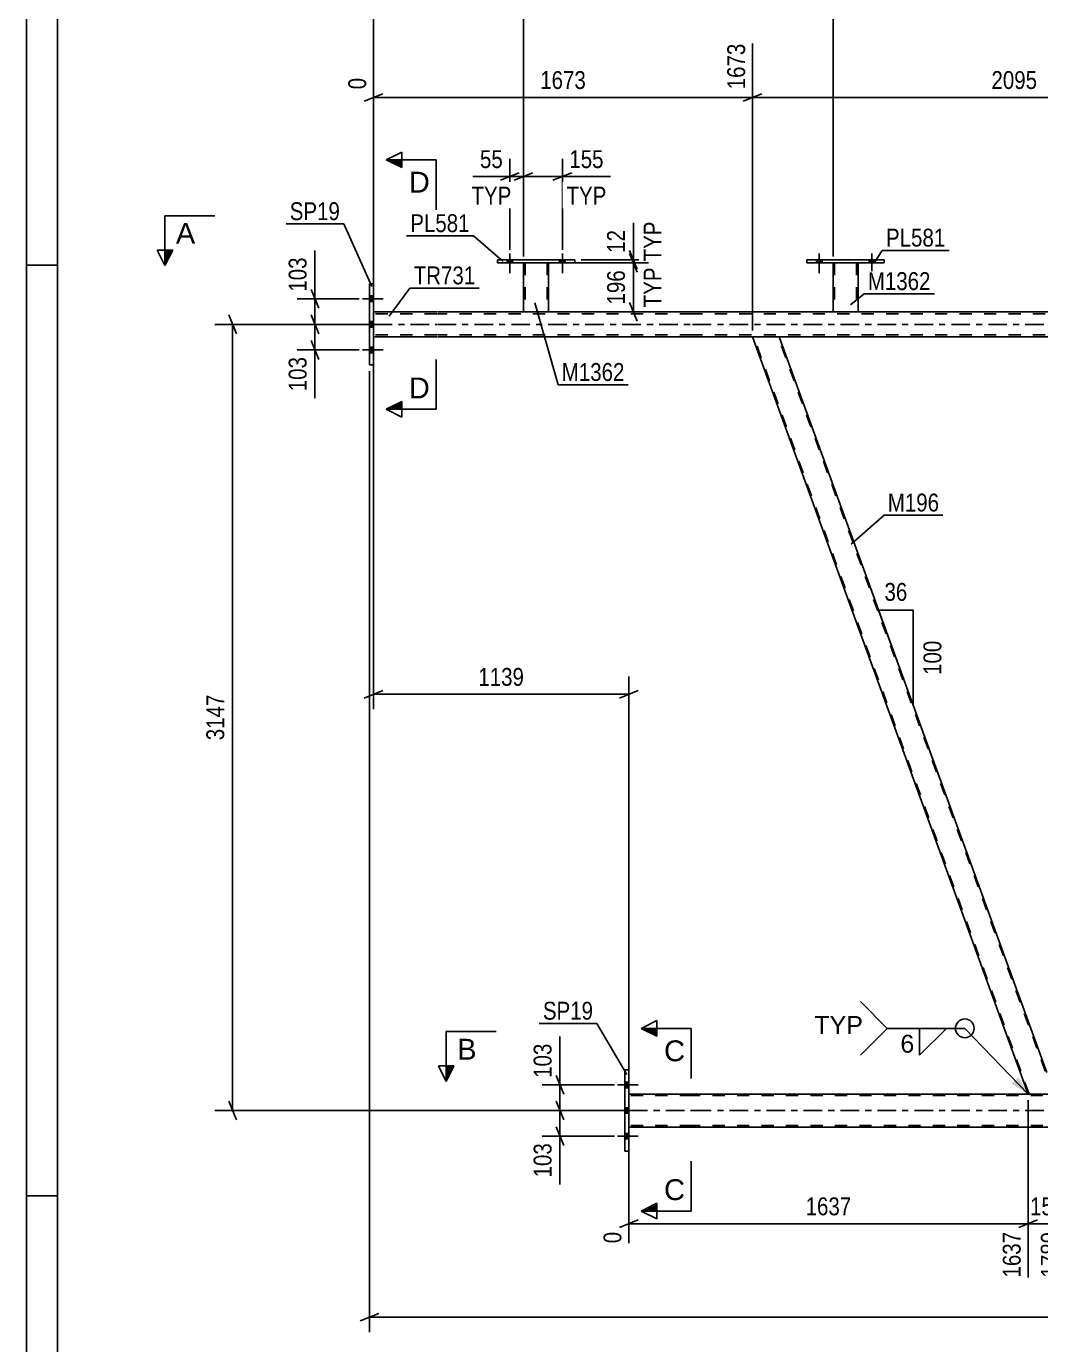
# Model space of a CAD drawing. Header units: millimetres. Extents: x 0 to 841, y 0 to 594.
# Drawn here: x 0 to 162.4, y 274.2 to 485.2 of the extents above; entities that cross this region are included whole.
import ezdxf

# ---------------------------------------------------------------- set-up
doc = ezdxf.new("R2010")
doc.units = ezdxf.units.MM
doc.linetypes.add('DXK_LINE_DOT2', pattern=[3.9198, 1.9599, -1.9599])
doc.linetypes.add('DXK_LINE_DOT3', pattern=[5.9187, 2.979, -0.9799, 0.9799, -0.9799])
doc.styles.add('Arial', font='ARIAL.TTF', dxfattribs={"height": 0.2})
doc.styles.add('Arial Narrow', font='ARIALN.TTF', dxfattribs={"height": 0.2})

# ---------------------------------------------------------------- blocks, each defined once
blk = doc.blocks.new('Unknown-318887466-1133')
at = {"color": 5, "linetype": 'Continuous'}
for p, q in [((0, 594), (0, 0)), ((5, 589), (5, 5)), ((5, 447), (0, 447)), ((5, 298), (0, 298))]:
    blk.add_line(p, q, dxfattribs=at)
blk = doc.blocks.new('Bolt-318887466-3647 - 3642')
at = {"linetype": 'Continuous'}
for points in [[(126.54, 447.37), (127.42, 447.37), (127.42, 447.85), (126.54, 447.85)], [(134.94, 447.37), (135.82, 447.37), (135.82, 447.85), (134.94, 447.85)]]:
    blk.add_hatch(color=1, dxfattribs=at).paths.add_polyline_path(points)
at = {"color": 1, "linetype": 'Continuous'}
for p, q in [((126.54, 447.85), (126.54, 447.37)), ((126.98, 448.85), (126.98, 445.73)), ((127.42, 447.85), (127.42, 447.37)), ((134.94, 447.85), (134.94, 447.37)), ((135.38, 448.85), (135.38, 445.73)), ((135.82, 447.85), (135.82, 447.37))]:
    blk.add_line(p, q, dxfattribs=at)
blk = doc.blocks.new('Part-318887466-4047 - 3642')
at = {"color": 2, "linetype": 'Continuous'}
for p, q in [((96.48, 318.17), (95.84, 318.17)), ((95.84, 305.17), (95.84, 318.17)), ((96.48, 305.17), (96.48, 318.17)), ((95.84, 305.17), (96.48, 305.17))]:
    blk.add_line(p, q, dxfattribs=at)
blk = doc.blocks.new('Bolt-318887466-3648 - 3642')
at = {"linetype": 'Continuous'}
for points in [[(126.54, 447.37), (127.42, 447.37), (127.42, 447.85), (126.54, 447.85)], [(134.94, 447.37), (135.82, 447.37), (135.82, 447.85), (134.94, 447.85)]]:
    blk.add_hatch(color=1, dxfattribs=at).paths.add_polyline_path(points)
at = {"color": 1, "linetype": 'Continuous'}
for p, q in [((126.54, 447.85), (126.54, 447.37)), ((126.98, 448.85), (126.98, 445.73)), ((127.42, 447.85), (127.42, 447.37)), ((134.94, 447.85), (134.94, 447.37)), ((135.38, 448.85), (135.38, 445.73)), ((135.82, 447.85), (135.82, 447.37))]:
    blk.add_line(p, q, dxfattribs=at)
blk = doc.blocks.new('Bolt-318887466-3649 - 3642')
at = {"linetype": 'Continuous'}
for points in [[(76.99, 447.37), (77.87, 447.37), (77.87, 447.85), (76.99, 447.85)], [(85.39, 447.37), (86.27, 447.37), (86.27, 447.85), (85.39, 447.85)]]:
    blk.add_hatch(color=1, dxfattribs=at).paths.add_polyline_path(points)
at = {"color": 1, "linetype": 'Continuous'}
for p, q in [((76.99, 447.85), (76.99, 447.37)), ((77.43, 448.85), (77.43, 445.73)), ((77.87, 447.85), (77.87, 447.37)), ((85.39, 447.85), (85.39, 447.37)), ((85.83, 448.85), (85.83, 445.73)), ((86.27, 447.85), (86.27, 447.37))]:
    blk.add_line(p, q, dxfattribs=at)
blk = doc.blocks.new('Bolt-318887466-3650 - 3642')
at = {"linetype": 'Continuous'}
for points in [[(76.99, 447.37), (77.87, 447.37), (77.87, 447.85), (76.99, 447.85)], [(85.39, 447.37), (86.27, 447.37), (86.27, 447.85), (85.39, 447.85)]]:
    blk.add_hatch(color=1, dxfattribs=at).paths.add_polyline_path(points)
at = {"color": 1, "linetype": 'Continuous'}
for p, q in [((76.99, 447.85), (76.99, 447.37)), ((77.43, 448.85), (77.43, 445.73)), ((77.87, 447.85), (77.87, 447.37)), ((85.39, 447.85), (85.39, 447.37)), ((85.83, 448.85), (85.83, 445.73)), ((86.27, 447.85), (86.27, 447.37))]:
    blk.add_line(p, q, dxfattribs=at)
blk = doc.blocks.new('Part-318887466-3665 - 3642')
at = {"color": 2, "linetype": 'Continuous'}
for p, q in [((124.98, 447.85), (124.98, 447.37)), ((137.38, 447.85), (124.98, 447.85)), ((137.38, 447.37), (137.38, 447.85)), ((124.98, 447.37), (137.38, 447.37))]:
    blk.add_line(p, q, dxfattribs=at)
blk = doc.blocks.new('Part-318887466-3680 - 3642')
at = {"color": 7, "linetype": 'DXK_LINE_DOT2'}
for p, q in [((79.63, 447.38), (83.63, 447.38)), ((79.63, 447.37), (79.63, 447.38)), ((79.63, 447.38), (79.63, 447.37)), ((79.87, 447.38), (79.87, 439.53)), ((83.39, 447.38), (83.39, 439.53)), ((83.63, 447.38), (83.63, 447.37)), ((83.63, 447.37), (83.63, 447.38)), ((83.33, 439.53), (83.37, 439.53)), ((83.33, 439.53), (83.37, 439.53)), ((83.37, 439.53), (83.39, 439.53)), ((83.37, 439.53), (83.39, 439.53))]:
    blk.add_line(p, q, dxfattribs=at)
at = {"color": 2, "linetype": 'Continuous'}
for p, q in [((79.63, 447.37), (79.63, 439.53)), ((83.63, 447.37), (83.63, 439.53)), ((79.63, 439.53), (83.63, 439.53))]:
    blk.add_line(p, q, dxfattribs=at)
blk = doc.blocks.new('Part-318887466-3685 - 3642')
at = {"color": 2, "linetype": 'Continuous'}
for p, q in [((75.43, 447.85), (75.43, 447.37)), ((87.83, 447.85), (75.43, 447.85)), ((87.83, 447.37), (87.83, 447.85)), ((75.43, 447.37), (87.83, 447.37))]:
    blk.add_line(p, q, dxfattribs=at)
blk = doc.blocks.new('Part-318887466-3846 - 3642')
at = {"color": 7, "linetype": 'DXK_LINE_DOT2'}
for p, q in [((129.18, 447.38), (133.18, 447.38)), ((129.18, 447.37), (129.18, 447.38)), ((129.18, 447.38), (129.18, 447.37)), ((129.42, 447.38), (129.42, 439.53)), ((132.94, 447.38), (132.94, 439.53)), ((133.18, 447.38), (133.18, 447.37)), ((133.18, 447.37), (133.18, 447.38)), ((132.88, 439.53), (132.92, 439.53)), ((132.88, 439.53), (132.92, 439.53)), ((132.92, 439.53), (132.94, 439.53)), ((132.92, 439.53), (132.94, 439.53))]:
    blk.add_line(p, q, dxfattribs=at)
at = {"color": 2, "linetype": 'Continuous'}
for p, q in [((129.18, 447.37), (129.18, 439.53)), ((133.18, 447.37), (133.18, 439.53)), ((129.18, 439.53), (133.18, 439.53))]:
    blk.add_line(p, q, dxfattribs=at)
blk = doc.blocks.new('Bolt-318887466-3907 - 3642')
at = {"linetype": 'Continuous'}
for points in [[(96.48, 315.33), (96.48, 316.21), (95.84, 316.21), (95.84, 315.33)], [(96.48, 315.33), (96.48, 316.21), (95.84, 316.21), (95.84, 315.33)], [(96.48, 315.33), (96.48, 316.21), (95.84, 316.21), (95.84, 315.33)], [(96.48, 311.23), (96.48, 312.11), (95.84, 312.11), (95.84, 311.23)], [(96.48, 311.23), (96.48, 312.11), (95.84, 312.11), (95.84, 311.23)], [(96.48, 307.13), (96.48, 308.01), (95.84, 308.01), (95.84, 307.13)], [(96.48, 307.13), (96.48, 308.01), (95.84, 308.01), (95.84, 307.13)], [(96.48, 307.13), (96.48, 308.01), (95.84, 308.01), (95.84, 307.13)]]:
    blk.add_hatch(color=1, dxfattribs=at).paths.add_polyline_path(points)
at = {"color": 1, "linetype": 'Continuous'}
for p, q in [((94.68, 315.77), (98, 315.77)), ((94.68, 315.77), (98, 315.77)), ((94.68, 315.77), (98, 315.77)), ((95.84, 316.21), (96.48, 316.21)), ((95.84, 316.21), (96.48, 316.21)), ((95.84, 316.21), (96.48, 316.21)), ((95.84, 315.33), (96.48, 315.33)), ((95.84, 315.33), (96.48, 315.33)), ((95.84, 315.33), (96.48, 315.33)), ((94.68, 311.67), (98, 311.67)), ((94.68, 311.67), (98, 311.67)), ((95.84, 312.11), (96.48, 312.11)), ((95.84, 312.11), (96.48, 312.11)), ((95.84, 311.23), (96.48, 311.23)), ((95.84, 311.23), (96.48, 311.23)), ((94.68, 307.57), (98, 307.57)), ((94.68, 307.57), (98, 307.57)), ((94.68, 307.57), (98, 307.57)), ((95.84, 308.01), (96.48, 308.01)), ((95.84, 308.01), (96.48, 308.01)), ((95.84, 308.01), (96.48, 308.01)), ((95.84, 307.13), (96.48, 307.13)), ((95.84, 307.13), (96.48, 307.13)), ((95.84, 307.13), (96.48, 307.13))]:
    blk.add_line(p, q, dxfattribs=at)
blk = doc.blocks.new('Bolt-318887466-3908 - 3642')
at = {"linetype": 'Continuous'}
for points in [[(55.61, 441.19), (55.61, 442.07), (54.97, 442.07), (54.97, 441.19)], [(55.61, 441.19), (55.61, 442.07), (54.97, 442.07), (54.97, 441.19)], [(55.61, 441.19), (55.61, 442.07), (54.97, 442.07), (54.97, 441.19)], [(55.61, 437.09), (55.61, 437.97), (54.97, 437.97), (54.97, 437.09)], [(55.61, 437.09), (55.61, 437.97), (54.97, 437.97), (54.97, 437.09)], [(55.61, 432.99), (55.61, 433.87), (54.97, 433.87), (54.97, 432.99)], [(55.61, 432.99), (55.61, 433.87), (54.97, 433.87), (54.97, 432.99)], [(55.61, 432.99), (55.61, 433.87), (54.97, 433.87), (54.97, 432.99)]]:
    blk.add_hatch(color=1, dxfattribs=at).paths.add_polyline_path(points)
at = {"color": 1, "linetype": 'Continuous'}
for p, q in [((53.81, 441.63), (57.13, 441.63)), ((53.81, 441.63), (57.13, 441.63)), ((53.81, 441.63), (57.13, 441.63)), ((54.97, 442.07), (55.61, 442.07)), ((54.97, 442.07), (55.61, 442.07)), ((54.97, 442.07), (55.61, 442.07)), ((54.97, 441.19), (55.61, 441.19)), ((54.97, 441.19), (55.61, 441.19)), ((54.97, 441.19), (55.61, 441.19)), ((53.81, 437.53), (57.13, 437.53)), ((53.81, 437.53), (57.13, 437.53)), ((54.97, 437.97), (55.61, 437.97)), ((54.97, 437.97), (55.61, 437.97)), ((54.97, 437.09), (55.61, 437.09)), ((54.97, 437.09), (55.61, 437.09)), ((53.81, 433.43), (57.13, 433.43)), ((53.81, 433.43), (57.13, 433.43)), ((53.81, 433.43), (57.13, 433.43)), ((54.97, 433.87), (55.61, 433.87)), ((54.97, 433.87), (55.61, 433.87)), ((54.97, 433.87), (55.61, 433.87)), ((54.97, 432.99), (55.61, 432.99)), ((54.97, 432.99), (55.61, 432.99)), ((54.97, 432.99), (55.61, 432.99))]:
    blk.add_line(p, q, dxfattribs=at)
blk = doc.blocks.new('Part-318887466-3947 - 3642')
at = {"color": 2, "linetype": 'Continuous'}
for p, q in [((160.42, 314.31), (116.3, 435.53)), ((116.3, 435.53), (120.55, 435.53)), ((163.43, 317.74), (120.55, 435.53))]:
    blk.add_line(p, q, dxfattribs=at)
at = {"color": 7, "linetype": 'DXK_LINE_DOT2'}
for p, q in [((160.59, 314.31), (116.47, 435.53)), ((164.5, 314.31), (120.38, 435.53)), ((164.67, 314.31), (163.43, 317.74)), ((160.42, 314.31), (164.67, 314.31))]:
    blk.add_line(p, q, dxfattribs=at)
blk = doc.blocks.new('Part-318887466-4002 - 3642')
at = {"color": 2, "linetype": 'Continuous'}
for p, q in [((106.6, 314.31), (96.48, 314.31)), ((241.28, 314.31), (106.7, 314.31)), ((106.6, 309.03), (96.48, 309.03)), ((241.28, 309.03), (106.7, 309.03))]:
    blk.add_line(p, q, dxfattribs=at)
at = {"color": 7, "linetype": 'DXK_LINE_DOT2'}
for p, q in [((96.48, 309.03), (96.48, 314.31)), ((106.6, 314.07), (96.48, 314.07)), ((782.13, 314.07), (106.7, 314.07)), ((106.6, 309.27), (96.48, 309.27)), ((782.13, 309.27), (106.7, 309.27))]:
    blk.add_line(p, q, dxfattribs=at)
at = {"color": 7, "linetype": 'DXK_LINE_DOT3'}
for p, q in [((96.48, 311.67), (106.6, 311.67)), ((106.7, 311.67), (782.13, 311.67))]:
    blk.add_line(p, q, dxfattribs=at)
blk = doc.blocks.new('Part-318887466-4073 - 3642')
at = {"color": 2, "linetype": 'Continuous'}
for p, q in [((65.73, 439.53), (55.61, 439.53)), ((79.63, 439.53), (65.83, 439.53)), ((106.6, 439.53), (83.63, 439.53)), ((129.18, 439.53), (106.7, 439.53)), ((180.26, 439.53), (133.18, 439.53)), ((65.73, 435.53), (55.61, 435.53)), ((106.6, 435.53), (65.83, 435.53)), ((116.3, 435.53), (106.7, 435.53)), ((200.11, 435.53), (120.55, 435.53))]:
    blk.add_line(p, q, dxfattribs=at)
at = {"color": 7, "linetype": 'DXK_LINE_DOT2'}
for p, q in [((55.61, 435.53), (55.61, 439.53)), ((65.73, 439.21), (55.61, 439.21)), ((106.6, 439.21), (65.83, 439.21)), ((83.63, 439.53), (79.63, 439.53)), ((770.73, 439.21), (106.7, 439.21)), ((133.18, 439.53), (129.18, 439.53)), ((65.73, 435.85), (55.61, 435.85)), ((106.6, 435.85), (65.83, 435.85)), ((770.73, 435.85), (106.7, 435.85)), ((120.55, 435.53), (116.3, 435.53))]:
    blk.add_line(p, q, dxfattribs=at)
at = {"color": 7, "linetype": 'DXK_LINE_DOT3'}
for p, q in [((55.61, 437.53), (65.73, 437.53)), ((65.83, 437.53), (106.6, 437.53)), ((106.7, 437.53), (770.73, 437.53))]:
    blk.add_line(p, q, dxfattribs=at)
blk = doc.blocks.new('Part-318887466-4092 - 3642')
at = {"color": 2, "linetype": 'Continuous'}
for p, q in [((54.97, 431.03), (54.97, 444.03)), ((54.97, 444.03), (55.61, 444.03)), ((55.61, 444.03), (55.61, 431.03)), ((55.61, 431.03), (54.97, 431.03))]:
    blk.add_line(p, q, dxfattribs=at)
blk = doc.blocks.new('StraightDimension-318887466-5079 - 3642')
at = {"color": 7, "linetype": 'Continuous'}
for p, q in [((84.85, 317.27), (86.05, 314.27)), ((94.19, 315.77), (82.6, 315.77)), ((85.45, 311.67), (85.45, 315.77)), ((86.05, 310.17), (84.85, 313.17)), ((94.19, 311.67), (82.6, 311.67))]:
    blk.add_line(p, q, dxfattribs=at)
at = {"color": 0}
blk.add_wipeout([(84.7, 322.98), (80.5, 322.98), (80.5, 316.3), (84.7, 316.3)], dxfattribs=at)
at = {"color": 7, "linetype": 'Continuous'}
blk.add_line((85.45, 315.77), (85.45, 323.51), dxfattribs=at)
blk.add_line((85.45, 315.77), (85.45, 323.51), dxfattribs=at)
at = {"color": 3, "style": 'Arial Narrow'}
blk.add_text('103', height=2.863, rotation=90.0002, dxfattribs=at).set_placement((84.1, 316.9))
blk = doc.blocks.new('StraightDimension-318887466-4803 - 3642')
at = {"color": 7, "linetype": 'Continuous'}
for p, q in [((116.3, 436.53), (116.3, 482.47)), ((55.61, 445.03), (55.61, 476.99)), ((57.11, 474.46), (54.11, 473.26)), ((55.61, 473.86), (116.3, 473.86)), ((114.8, 473.26), (117.8, 474.46))]:
    blk.add_line(p, q, dxfattribs=at)
at = {"color": 0, "linetype": 'Continuous'}
for points in [[(115.7, 483.07), (111.5, 483.07), (111.5, 474.56), (115.7, 474.56)], [(55.01, 477.59), (50.81, 477.59), (50.81, 474.56), (55.01, 474.56)]]:
    blk.add_wipeout(points, dxfattribs=at)
at = {"color": 0}
blk.add_wipeout([(90.21, 474.61), (90.21, 478.81), (81.69, 478.81), (81.69, 474.61)], dxfattribs=at)
at = {"color": 3, "linetype": 'Continuous', "style": 'Arial Narrow'}
for s, height, p in [('1673', 2.863, (115.1, 475.16)), ('0', 2.86, (54.41, 475.16))]:
    blk.add_text(s, height=height, rotation=90.0002, dxfattribs=at).set_placement(p)
at = {"color": 3, "style": 'Arial Narrow'}
blk.add_text('1673', height=2.863, dxfattribs=at).set_placement((82.29, 475.21))
blk = doc.blocks.new('StraightDimension-318887466-4867 - 3642')
at = {"color": 7, "linetype": 'Continuous'}
for p, q in [((88.83, 447.85), (99.61, 447.85)), ((96.61, 449.35), (97.81, 446.35)), ((97.81, 445.88), (96.61, 448.88)), ((97.21, 447.38), (97.21, 447.85)), ((84.63, 447.38), (99.61, 447.38))]:
    blk.add_line(p, q, dxfattribs=at)
at = {"color": 0}
blk.add_wipeout([(96.46, 453.24), (92.26, 453.24), (92.26, 448.38), (96.46, 448.38)], dxfattribs=at)
at = {"color": 7, "linetype": 'Continuous'}
blk.add_line((97.21, 447.85), (97.21, 453.76), dxfattribs=at)
at = {"color": 3, "style": 'Arial Narrow'}
blk.add_text('12', height=2.863, rotation=90.0002, dxfattribs=at).set_placement((95.86, 448.98))
at = {"color": 0, "linetype": 'Continuous'}
blk.add_wipeout([(102.31, 454.6), (98.11, 454.6), (98.11, 447.01), (102.31, 447.01)], dxfattribs=at)
at = {"color": 7, "linetype": 'Continuous'}
blk.add_line((97.21, 447.85), (97.21, 453.76), dxfattribs=at)
at = {"color": 3, "linetype": 'Continuous', "style": 'Arial Narrow'}
blk.add_text('TYP', height=2.863, rotation=90.0002, dxfattribs=at).set_placement((101.71, 447.61))
blk = doc.blocks.new('StraightDimension-318887466-5089 - 3642')
at = {"color": 7, "linetype": 'Continuous'}
for p, q in [((84.85, 313.17), (86.05, 310.17)), ((94.19, 311.67), (82.6, 311.67)), ((85.45, 307.57), (85.45, 311.67)), ((86.05, 306.07), (84.85, 309.07)), ((94.19, 307.57), (82.6, 307.57))]:
    blk.add_line(p, q, dxfattribs=at)
at = {"color": 0}
blk.add_wipeout([(84.7, 307.05), (80.5, 307.05), (80.5, 300.36), (84.7, 300.36)], dxfattribs=at)
at = {"color": 7, "linetype": 'Continuous'}
blk.add_line((85.45, 307.57), (85.45, 299.84), dxfattribs=at)
blk.add_line((85.45, 307.57), (85.45, 299.84), dxfattribs=at)
at = {"color": 3, "style": 'Arial Narrow'}
blk.add_text('103', height=2.863, rotation=90.0002, dxfattribs=at).set_placement((84.1, 300.96))
blk = doc.blocks.new('StraightDimension-318887466-13327 - 3642')
at = {"color": 7, "linetype": 'Continuous'}
for p, q in [((79.63, 448.37), (79.63, 464.05)), ((85.83, 449.47), (85.83, 464.05)), ((78.13, 460.6), (81.13, 461.8)), ((79.63, 461.2), (85.83, 461.2)), ((87.33, 461.8), (84.33, 460.6))]:
    blk.add_line(p, q, dxfattribs=at)
at = {"color": 0}
blk.add_wipeout([(93.03, 461.95), (93.03, 466.15), (86.35, 466.15), (86.35, 461.95)], dxfattribs=at)
at = {"color": 7, "linetype": 'Continuous'}
blk.add_line((85.83, 461.2), (93.56, 461.2), dxfattribs=at)
at = {"color": 3, "style": 'Arial Narrow'}
blk.add_text('155', height=2.863, dxfattribs=at).set_placement((86.95, 462.55))
at = {"color": 0, "linetype": 'Continuous'}
blk.add_wipeout([(93.49, 456.1), (93.49, 460.3), (85.9, 460.3), (85.9, 456.1)], dxfattribs=at)
at = {"color": 7, "linetype": 'Continuous'}
blk.add_line((85.83, 461.2), (93.56, 461.2), dxfattribs=at)
at = {"color": 3, "linetype": 'Continuous', "style": 'Arial Narrow'}
blk.add_text('TYP', height=2.863, dxfattribs=at).set_placement((86.5, 456.7))
blk = doc.blocks.new('StraightDimension-318887466-13328 - 3642')
at = {"color": 7, "linetype": 'Continuous'}
for p, q in [((77.43, 449.47), (77.43, 464.05)), ((79.63, 448.37), (79.63, 464.05)), ((75.93, 460.6), (78.93, 461.8)), ((77.43, 461.2), (79.63, 461.2)), ((81.13, 461.8), (78.13, 460.6))]:
    blk.add_line(p, q, dxfattribs=at)
at = {"color": 0}
blk.add_wipeout([(76.9, 461.95), (76.9, 466.15), (72.04, 466.15), (72.04, 461.95)], dxfattribs=at)
at = {"color": 7, "linetype": 'Continuous'}
blk.add_line((77.43, 461.2), (71.52, 461.2), dxfattribs=at)
at = {"color": 3, "style": 'Arial Narrow'}
blk.add_text('55', height=2.863, dxfattribs=at).set_placement((72.64, 462.55))
at = {"color": 0, "linetype": 'Continuous'}
blk.add_wipeout([(78.27, 456.1), (78.27, 460.3), (70.68, 460.3), (70.68, 456.1)], dxfattribs=at)
at = {"color": 7, "linetype": 'Continuous'}
blk.add_line((77.43, 461.2), (71.52, 461.2), dxfattribs=at)
at = {"color": 3, "linetype": 'Continuous', "style": 'Arial Narrow'}
blk.add_text('TYP', height=2.863, dxfattribs=at).set_placement((71.28, 456.7))
blk = doc.blocks.new('StraightDimension-318887466-10997 - 3642')
at = {"color": 7, "linetype": 'Continuous'}
for p, q in [((129.18, 448.38), (129.18, 498.61)), ((180.26, 448.38), (180.26, 498.61)), ((130.68, 490.6), (127.68, 489.4)), ((129.18, 490), (180.26, 490)), ((178.76, 489.4), (181.76, 490.6))]:
    blk.add_line(p, q, dxfattribs=at)
at = {"color": 0, "linetype": 'Continuous'}
blk.add_wipeout([(179.66, 499.21), (175.46, 499.21), (175.46, 490.7), (179.66, 490.7)], dxfattribs=at)
at = {"color": 0}
blk.add_wipeout([(158.97, 490.75), (158.97, 494.95), (150.46, 494.95), (150.46, 490.75)], dxfattribs=at)
at = {"color": 3, "linetype": 'Continuous', "style": 'Arial Narrow'}
blk.add_text('3272', height=2.863, rotation=90.0002, dxfattribs=at).set_placement((179.06, 491.3))
at = {"color": 3, "style": 'Arial Narrow'}
blk.add_text('1277', height=2.863, dxfattribs=at).set_placement((151.06, 491.35))
blk = doc.blocks.new('StraightDimension-318887466-4483 - 3642')
at = {"color": 7, "linetype": 'Continuous'}
for p, q in [((54.97, 430.03), (54.97, 276.18)), ((56.47, 279.18), (53.47, 277.98)), ((54.97, 278.58), (792.35, 278.58))]:
    blk.add_line(p, q, dxfattribs=at)
blk = doc.blocks.new('StraightDimension-318887466-4176 - 3642')
at = {"color": 7, "linetype": 'Continuous'}
for p, q in [((33.63, 436.03), (32.43, 439.03)), ((53.97, 437.53), (30.18, 437.53)), ((33.03, 311.67), (33.03, 437.53)), ((32.43, 313.17), (33.63, 310.17)), ((94.84, 311.67), (30.18, 311.67))]:
    blk.add_line(p, q, dxfattribs=at)
at = {"color": 0}
blk.add_wipeout([(32.28, 378.86), (28.08, 378.86), (28.08, 370.35), (32.28, 370.35)], dxfattribs=at)
at = {"color": 3, "style": 'Arial Narrow'}
blk.add_text('3147', height=2.863, rotation=90.0002, dxfattribs=at).set_placement((31.68, 370.95))
blk = doc.blocks.new('StraightDimension-318887466-4451 - 3642')
at = {"color": 7, "linetype": 'Continuous'}
for p, q in [((160.42, 313.31), (160.42, 284.94)), ((166.52, 313.31), (166.52, 284.94)), ((158.92, 292.95), (161.92, 294.15)), ((160.42, 293.55), (166.52, 293.55)), ((168.02, 294.15), (165.02, 292.95))]:
    blk.add_line(p, q, dxfattribs=at)
at = {"color": 0}
blk.add_wipeout([(166.81, 294.3), (166.81, 298.5), (160.13, 298.5), (160.13, 294.3)], dxfattribs=at)
at = {"color": 0, "linetype": 'Continuous'}
blk.add_wipeout([(165.92, 292.85), (161.72, 292.85), (161.72, 284.34), (165.92, 284.34)], dxfattribs=at)
at = {"color": 3, "style": 'Arial Narrow'}
blk.add_text('153', height=2.863, dxfattribs=at).set_placement((160.73, 294.9))
at = {"color": 3, "linetype": 'Continuous', "style": 'Arial Narrow'}
blk.add_text('1789', height=2.863, rotation=90.0002, dxfattribs=at).set_placement((165.32, 284.94))
blk = doc.blocks.new('StraightDimension-318887466-4470 - 3642')
at = {"color": 7, "linetype": 'Continuous'}
for p, q in [((160.42, 313.31), (160.42, 284.94)), ((96.48, 308.03), (96.48, 290.42)), ((97.98, 294.15), (94.98, 292.95)), ((96.48, 293.55), (160.42, 293.55)), ((158.92, 292.95), (161.92, 294.15))]:
    blk.add_line(p, q, dxfattribs=at)
at = {"color": 0}
blk.add_wipeout([(132.7, 294.3), (132.7, 298.5), (124.19, 298.5), (124.19, 294.3)], dxfattribs=at)
at = {"color": 0, "linetype": 'Continuous'}
for points in [[(95.88, 292.85), (91.68, 292.85), (91.68, 289.82), (95.88, 289.82)], [(159.82, 292.85), (155.62, 292.85), (155.62, 284.34), (159.82, 284.34)]]:
    blk.add_wipeout(points, dxfattribs=at)
at = {"color": 3, "style": 'Arial Narrow'}
blk.add_text('1637', height=2.863, dxfattribs=at).set_placement((124.79, 294.9))
at = {"color": 3, "linetype": 'Continuous', "style": 'Arial Narrow'}
for s, height, p in [('0', 2.86, (95.28, 290.42)), ('1637', 2.863, (159.22, 284.94))]:
    blk.add_text(s, height=height, rotation=90.0002, dxfattribs=at).set_placement(p)
blk = doc.blocks.new('StraightDimension-318887466-4786 - 3642')
at = {"color": 7, "linetype": 'Continuous'}
for p, q in [((116.3, 436.53), (116.3, 482.47)), ((200.11, 436.53), (200.11, 482.47)), ((117.8, 474.46), (114.8, 473.26)), ((116.3, 473.86), (200.11, 473.86)), ((198.61, 473.26), (201.61, 474.46))]:
    blk.add_line(p, q, dxfattribs=at)
at = {"color": 0, "linetype": 'Continuous'}
blk.add_wipeout([(199.51, 483.07), (195.31, 483.07), (195.31, 474.56), (199.51, 474.56)], dxfattribs=at)
at = {"color": 0}
blk.add_wipeout([(162.46, 474.61), (162.46, 478.81), (153.95, 478.81), (153.95, 474.61)], dxfattribs=at)
at = {"color": 3, "linetype": 'Continuous', "style": 'Arial Narrow'}
blk.add_text('3769', height=2.863, rotation=90.0002, dxfattribs=at).set_placement((198.91, 475.16))
at = {"color": 3, "style": 'Arial Narrow'}
blk.add_text('2095', height=2.863, dxfattribs=at).set_placement((154.55, 475.21))
blk = doc.blocks.new('StraightDimension-318887466-4847 - 3642')
at = {"color": 7, "linetype": 'Continuous'}
for p, q in [((55.61, 434.53), (55.61, 375.91)), ((96.48, 315.31), (96.48, 381.16)), ((57.11, 378.91), (54.11, 377.71)), ((55.61, 378.31), (96.48, 378.31)), ((94.98, 377.71), (97.98, 378.91))]:
    blk.add_line(p, q, dxfattribs=at)
at = {"color": 0}
blk.add_wipeout([(80.3, 379.06), (80.3, 383.26), (71.78, 383.26), (71.78, 379.06)], dxfattribs=at)
at = {"color": 3, "style": 'Arial Narrow'}
blk.add_text('1139', height=2.863, dxfattribs=at).set_placement((72.38, 379.66))
blk = doc.blocks.new('StraightDimension-318887466-4875 - 3642')
at = {"color": 7, "linetype": 'Continuous'}
for p, q in [((96.61, 448.88), (97.81, 445.88)), ((84.63, 447.38), (99.61, 447.38)), ((97.21, 439.53), (97.21, 447.38)), ((84.63, 439.53), (99.61, 439.53)), ((97.81, 438.03), (96.61, 441.03))]:
    blk.add_line(p, q, dxfattribs=at)
at = {"color": 0}
blk.add_wipeout([(96.46, 446.8), (92.26, 446.8), (92.26, 440.11), (96.46, 440.11)], dxfattribs=at)
at = {"color": 0, "linetype": 'Continuous'}
blk.add_wipeout([(102.31, 447.25), (98.11, 447.25), (98.11, 439.66), (102.31, 439.66)], dxfattribs=at)
at = {"color": 3, "style": 'Arial Narrow'}
blk.add_text('196', height=2.863, rotation=90.0002, dxfattribs=at).set_placement((95.86, 440.71))
at = {"color": 3, "linetype": 'Continuous', "style": 'Arial Narrow'}
blk.add_text('TYP', height=2.863, rotation=90.0002, dxfattribs=at).set_placement((101.71, 440.26))
blk = doc.blocks.new('StraightDimension-318887466-5058 - 3642')
at = {"color": 7, "linetype": 'Continuous'}
for p, q in [((53.3, 441.63), (43.37, 441.63)), ((45.62, 443.13), (46.82, 440.13)), ((46.22, 437.53), (46.22, 441.63)), ((46.82, 436.03), (45.62, 439.03)), ((53.3, 437.53), (43.37, 437.53))]:
    blk.add_line(p, q, dxfattribs=at)
at = {"color": 0}
blk.add_wipeout([(45.47, 448.84), (41.27, 448.84), (41.27, 442.16), (45.47, 442.16)], dxfattribs=at)
at = {"color": 7, "linetype": 'Continuous'}
blk.add_line((46.22, 441.63), (46.22, 449.37), dxfattribs=at)
blk.add_line((46.22, 441.63), (46.22, 449.37), dxfattribs=at)
at = {"color": 3, "style": 'Arial Narrow'}
blk.add_text('103', height=2.863, rotation=90.0002, dxfattribs=at).set_placement((44.87, 442.76))
blk = doc.blocks.new('StraightDimension-318887466-5068 - 3642')
at = {"color": 7, "linetype": 'Continuous'}
for p, q in [((45.62, 439.03), (46.82, 436.03)), ((53.3, 437.53), (43.37, 437.53)), ((46.22, 433.43), (46.22, 437.53)), ((46.82, 431.93), (45.62, 434.93)), ((53.3, 433.43), (43.37, 433.43))]:
    blk.add_line(p, q, dxfattribs=at)
at = {"color": 0}
blk.add_wipeout([(45.47, 432.91), (41.27, 432.91), (41.27, 426.22), (45.47, 426.22)], dxfattribs=at)
at = {"color": 7, "linetype": 'Continuous'}
blk.add_line((46.22, 433.43), (46.22, 425.7), dxfattribs=at)
blk.add_line((46.22, 433.43), (46.22, 425.7), dxfattribs=at)
at = {"color": 3, "style": 'Arial Narrow'}
blk.add_text('103', height=2.863, rotation=90.0002, dxfattribs=at).set_placement((44.87, 426.82))
blk = doc.blocks.new('StraightDimension-318887466-10998 - 3642')
at = {"color": 7, "linetype": 'Continuous'}
for p, q in [((129.18, 448.38), (129.18, 498.61)), ((79.63, 448.38), (79.63, 496.79)), ((81.13, 490.6), (78.13, 489.4)), ((79.63, 490), (129.18, 490)), ((127.68, 489.4), (130.68, 490.6))]:
    blk.add_line(p, q, dxfattribs=at)
at = {"color": 0, "linetype": 'Continuous'}
blk.add_wipeout([(128.58, 499.21), (124.38, 499.21), (124.38, 490.7), (128.58, 490.7)], dxfattribs=at)
at = {"color": 0}
blk.add_wipeout([(108.66, 490.75), (108.66, 494.95), (100.15, 494.95), (100.15, 490.75)], dxfattribs=at)
at = {"color": 3, "linetype": 'Continuous', "style": 'Arial Narrow'}
blk.add_text('1995', height=2.863, rotation=90.0002, dxfattribs=at).set_placement((127.98, 491.3))
at = {"color": 3, "style": 'Arial Narrow'}
blk.add_text('1277', height=2.863, dxfattribs=at).set_placement((100.75, 491.35))
blk = doc.blocks.new('StraightDimension-318887466-10999 - 3642')
at = {"color": 7, "linetype": 'Continuous'}
for p, q in [((79.63, 448.38), (79.63, 496.79)), ((55.61, 440.53), (55.61, 493.13)), ((57.11, 490.6), (54.11, 489.4)), ((55.61, 490), (79.63, 490)), ((78.13, 489.4), (81.13, 490.6))]:
    blk.add_line(p, q, dxfattribs=at)
at = {"color": 0, "linetype": 'Continuous'}
for points in [[(79.03, 497.39), (74.83, 497.39), (74.83, 490.7), (79.03, 490.7)], [(55.01, 493.73), (50.81, 493.73), (50.81, 490.7), (55.01, 490.7)]]:
    blk.add_wipeout(points, dxfattribs=at)
at = {"color": 0}
blk.add_wipeout([(70.96, 490.75), (70.96, 494.95), (64.27, 494.95), (64.27, 490.75)], dxfattribs=at)
at = {"color": 3, "linetype": 'Continuous', "style": 'Arial Narrow'}
for s, height, p in [('718', 2.863, (78.43, 491.3)), ('0', 2.86, (54.41, 491.3))]:
    blk.add_text(s, height=height, rotation=90.0002, dxfattribs=at).set_placement(p)
at = {"color": 3, "style": 'Arial Narrow'}
blk.add_text('718', height=2.863, dxfattribs=at).set_placement((64.87, 491.35))
blk = doc.blocks.new('AngleDimension-318887466-13382 - 3642')
at = {"color": 7, "linetype": 'Continuous'}
for p, q in [((142.02, 391.77), (136.48, 391.77)), ((142.02, 376.55), (136.48, 391.77)), ((142.02, 376.55), (142.02, 391.77)), ((146.25, 364.94), (142.02, 376.55))]:
    blk.add_line(p, q, dxfattribs=at)
at = {"color": 0}
for points in [[(141.68, 392.67), (141.68, 396.87), (136.82, 396.87), (136.82, 392.67)], [(147.12, 387.5), (142.92, 387.5), (142.92, 380.81), (147.12, 380.81)]]:
    blk.add_wipeout(points, dxfattribs=at)
at = {"color": 3, "style": 'Arial Narrow'}
blk.add_text('36', height=2.863, dxfattribs=at).set_placement((137.42, 393.27))
blk.add_text('100', height=2.863, rotation=90.0002, dxfattribs=at).set_placement((146.52, 381.41))
blk = doc.blocks.new('Mark-318887466-3661 - 3642')
at = {"color": 0}
blk.add_wipeout([(147.17, 449.98), (147.17, 452.98), (137.66, 452.98), (137.66, 449.98)], dxfattribs=at)
blk.add_wipeout([(147.17, 449.98), (147.17, 452.98), (137.66, 452.98), (137.66, 449.98)], dxfattribs=at)
at = {"color": 30, "linetype": 'Continuous'}
for p, q in [((135.79, 447.37), (137.06, 449.38)), ((137.06, 449.38), (147.77, 449.38))]:
    blk.add_line(p, q, dxfattribs=at)
at = {"color": 3, "style": 'Arial Narrow'}
blk.add_text('PL581', height=2.863, dxfattribs=at).set_placement((137.66, 449.98))
blk = doc.blocks.new('Mark-318887466-3676 - 3642')
at = {"color": 0}
blk.add_wipeout([(95.79, 428.47), (95.79, 431.47), (85.74, 431.47), (85.74, 428.47)], dxfattribs=at)
blk.add_wipeout([(95.79, 428.47), (95.79, 431.47), (85.74, 431.47), (85.74, 428.47)], dxfattribs=at)
at = {"color": 30, "linetype": 'Continuous'}
for p, q in [((81.43, 440.98), (85.14, 427.87)), ((85.14, 427.87), (96.39, 427.87))]:
    blk.add_line(p, q, dxfattribs=at)
at = {"color": 3, "style": 'Arial Narrow'}
blk.add_text('M1362', height=2.863, dxfattribs=at).set_placement((85.74, 428.47))
blk = doc.blocks.new('Mark-318887466-3681 - 3642')
at = {"color": 0}
blk.add_wipeout([(70.98, 452.3), (70.98, 455.3), (61.48, 455.3), (61.48, 452.3)], dxfattribs=at)
blk.add_wipeout([(70.98, 452.3), (70.98, 455.3), (61.48, 455.3), (61.48, 452.3)], dxfattribs=at)
at = {"color": 30, "linetype": 'Continuous'}
for p in [(60.88, 451.7), (76.28, 447.66)]:
    blk.add_line(p, (71.58, 451.7), dxfattribs=at)
at = {"color": 3, "style": 'Arial Narrow'}
blk.add_text('PL581', height=2.863, dxfattribs=at).set_placement((61.48, 452.3))
blk = doc.blocks.new('SectionMark-318887466-5361 - 3642')
at = {"color": 6, "linetype": 'Continuous'}
for p, q in [((67.23, 324.31), (67.23, 316.31)), ((67.23, 316.31), (65.98, 318.81))]:
    blk.add_line(p, q, dxfattribs=at)
at = {"color": 0, "linetype": 'Continuous'}
blk.add_wipeout([(72.09, 319.81), (72.09, 323.31), (68.98, 323.31), (68.98, 319.81)], dxfattribs=at)
at = {"linetype": 'Continuous'}
blk.add_hatch(color=6, dxfattribs=at).paths.add_polyline_path([(67.23, 318.81), (68.48, 318.81), (67.23, 316.31)])
at = {"color": 6, "linetype": 'Continuous'}
for p, q in [((67.23, 324.31), (75.23, 324.31)), ((68.48, 318.81), (65.98, 318.81)), ((67.23, 316.31), (68.48, 318.81))]:
    blk.add_line(p, q, dxfattribs=at)
at = {"color": 3, "linetype": 'Continuous', "style": 'Arial'}
blk.add_text('B', height=3.34, dxfattribs=at).set_placement((68.98, 319.81))
blk = doc.blocks.new('Mark-318887466-3842 - 3642')
at = {"color": 0}
blk.add_wipeout([(144.81, 443.02), (144.81, 446.02), (134.75, 446.02), (134.75, 443.02)], dxfattribs=at)
blk.add_wipeout([(144.81, 443.02), (144.81, 446.02), (134.75, 446.02), (134.75, 443.02)], dxfattribs=at)
at = {"color": 30, "linetype": 'Continuous'}
for p, q in [((131.95, 440.64), (134.15, 442.42)), ((134.15, 442.42), (145.41, 442.42))]:
    blk.add_line(p, q, dxfattribs=at)
at = {"color": 3, "style": 'Arial Narrow'}
blk.add_text('M1362', height=2.863, dxfattribs=at).set_placement((134.75, 443.02))
blk = doc.blocks.new('Mark-318887466-3943 - 3642')
at = {"color": 0}
blk.add_wipeout([(146.18, 407.57), (146.18, 410.57), (137.95, 410.57), (137.95, 407.57)], dxfattribs=at)
blk.add_wipeout([(146.18, 407.57), (146.18, 410.57), (137.95, 410.57), (137.95, 407.57)], dxfattribs=at)
at = {"color": 30, "linetype": 'Continuous'}
for p, q in [((132.1, 402.34), (137.35, 406.97)), ((137.35, 406.97), (146.78, 406.97))]:
    blk.add_line(p, q, dxfattribs=at)
at = {"color": 3, "style": 'Arial Narrow'}
blk.add_text('M196', height=2.863, dxfattribs=at).set_placement((137.95, 407.57))
blk = doc.blocks.new('Mark-318887466-4043 - 3642')
at = {"color": 0}
blk.add_wipeout([(90.76, 326.22), (90.76, 329.22), (82.72, 329.22), (82.72, 326.22)], dxfattribs=at)
blk.add_wipeout([(90.76, 326.22), (90.76, 329.22), (82.72, 329.22), (82.72, 326.22)], dxfattribs=at)
at = {"color": 30, "linetype": 'Continuous'}
for p in [(82.12, 325.62), (96.15, 317.42)]:
    blk.add_line(p, (91.36, 325.62), dxfattribs=at)
at = {"color": 3, "style": 'Arial Narrow'}
blk.add_text('SP19', height=2.863, dxfattribs=at).set_placement((82.72, 326.22))
blk = doc.blocks.new('Mark-318887466-4069 - 3642')
at = {"color": 0}
blk.add_wipeout([(71.89, 443.94), (71.89, 446.94), (62.03, 446.94), (62.03, 443.94)], dxfattribs=at)
blk.add_wipeout([(71.89, 443.94), (71.89, 446.94), (62.03, 446.94), (62.03, 443.94)], dxfattribs=at)
at = {"color": 30, "linetype": 'Continuous'}
for p, q in [((58.08, 438.83), (61.43, 443.34)), ((61.43, 443.34), (72.49, 443.34))]:
    blk.add_line(p, q, dxfattribs=at)
at = {"color": 3, "style": 'Arial Narrow'}
blk.add_text('TR731', height=2.863, dxfattribs=at).set_placement((62.03, 443.94))
blk = doc.blocks.new('Mark-318887466-4088 - 3642')
at = {"color": 0}
blk.add_wipeout([(50.22, 454.21), (50.22, 457.21), (42.18, 457.21), (42.18, 454.21)], dxfattribs=at)
blk.add_wipeout([(50.22, 454.21), (50.22, 457.21), (42.18, 457.21), (42.18, 454.21)], dxfattribs=at)
at = {"color": 30, "linetype": 'Continuous'}
for p in [(41.58, 453.61), (55.33, 443.59)]:
    blk.add_line(p, (50.82, 453.61), dxfattribs=at)
at = {"color": 3, "style": 'Arial Narrow'}
blk.add_text('SP19', height=2.863, dxfattribs=at).set_placement((42.18, 454.21))
blk = doc.blocks.new('SectionMark-318887466-5363 - 3642')
at = {"linetype": 'Continuous'}
for points in [[(100.98, 324.81), (100.98, 323.56), (98.48, 324.81)], [(100.98, 296.83), (100.98, 295.58), (98.48, 295.58)]]:
    blk.add_hatch(color=6, dxfattribs=at).paths.add_polyline_path(points)
at = {"color": 6, "linetype": 'Continuous'}
for p, q in [((98.48, 324.81), (100.98, 326.06)), ((100.98, 323.56), (100.98, 326.06)), ((106.48, 324.81), (98.48, 324.81)), ((98.48, 324.81), (100.98, 323.56)), ((98.48, 295.58), (100.98, 296.83)), ((106.48, 295.58), (98.48, 295.58)), ((100.98, 294.33), (98.48, 295.58)), ((100.98, 296.83), (100.98, 294.33))]:
    blk.add_line(p, q, dxfattribs=at)
at = {"color": 0, "linetype": 'Continuous'}
for points in [[(105.48, 319.56), (105.48, 323.06), (102.11, 323.06), (102.11, 319.56)], [(105.48, 297.33), (105.48, 300.83), (102.11, 300.83), (102.11, 297.33)]]:
    blk.add_wipeout(points, dxfattribs=at)
at = {"color": 6, "linetype": 'Continuous'}
for p, q in [((106.48, 324.81), (106.48, 316.81)), ((106.48, 295.58), (106.48, 303.58))]:
    blk.add_line(p, q, dxfattribs=at)
at = {"color": 3, "linetype": 'Continuous', "style": 'Arial'}
for p in [(102.11, 319.56), (102.11, 297.33)]:
    blk.add_text('C', height=3.34, dxfattribs=at).set_placement(p)
blk = doc.blocks.new('SectionMark-318887466-5367 - 3642')
at = {"color": 6, "linetype": 'Continuous'}
for p, q in [((22.19, 454.93), (22.19, 446.93)), ((22.19, 446.93), (20.94, 449.43))]:
    blk.add_line(p, q, dxfattribs=at)
at = {"color": 0, "linetype": 'Continuous'}
blk.add_wipeout([(27.05, 450.43), (27.05, 453.93), (23.94, 453.93), (23.94, 450.43)], dxfattribs=at)
at = {"linetype": 'Continuous'}
blk.add_hatch(color=6, dxfattribs=at).paths.add_polyline_path([(22.19, 449.43), (23.44, 449.43), (22.19, 446.93)])
at = {"color": 6, "linetype": 'Continuous'}
for p, q in [((22.19, 454.93), (30.19, 454.93)), ((23.44, 449.43), (20.94, 449.43)), ((22.19, 446.93), (23.44, 449.43))]:
    blk.add_line(p, q, dxfattribs=at)
at = {"color": 3, "linetype": 'Continuous', "style": 'Arial'}
blk.add_text('A', height=3.34, dxfattribs=at).set_placement((23.94, 450.43))
blk = doc.blocks.new('SectionMark-318887466-5371 - 3642')
at = {"linetype": 'Continuous'}
for points in [[(60.11, 463.87), (60.11, 462.62), (57.61, 463.87)], [(60.11, 425.18), (60.11, 423.93), (57.61, 423.93)]]:
    blk.add_hatch(color=6, dxfattribs=at).paths.add_polyline_path(points)
at = {"color": 6, "linetype": 'Continuous'}
for p, q in [((57.61, 463.87), (60.11, 465.12)), ((60.11, 462.62), (60.11, 465.12)), ((65.61, 463.87), (57.61, 463.87)), ((57.61, 463.87), (60.11, 462.62)), ((57.61, 423.93), (60.11, 425.18)), ((60.11, 425.18), (60.11, 422.68)), ((65.61, 423.93), (57.61, 423.93)), ((60.11, 422.68), (57.61, 423.93))]:
    blk.add_line(p, q, dxfattribs=at)
at = {"color": 0, "linetype": 'Continuous'}
for points in [[(64.61, 458.62), (64.61, 462.12), (61.24, 462.12), (61.24, 458.62)], [(64.61, 425.68), (64.61, 429.18), (61.24, 429.18), (61.24, 425.68)]]:
    blk.add_wipeout(points, dxfattribs=at)
at = {"color": 6, "linetype": 'Continuous'}
for p, q in [((65.61, 463.87), (65.61, 455.87)), ((65.61, 423.93), (65.61, 431.93))]:
    blk.add_line(p, q, dxfattribs=at)
at = {"color": 3, "linetype": 'Continuous', "style": 'Arial'}
for p in [(61.24, 458.62), (61.24, 425.68)]:
    blk.add_text('D', height=3.34, dxfattribs=at).set_placement(p)
blk = doc.blocks.new('WeldMark-318887466-5401 - 3642')
at = {"linetype": 'Continuous'}
blk.add_hatch(color=30, dxfattribs=at).paths.add_polyline_path([(158.88, 317), (160.42, 314.31), (157.8, 315.95)])
at = {"color": 3, "linetype": 'Continuous'}
for q in [(133.57, 329.12), (133.57, 320.55)]:
    blk.add_line((137.86, 324.83), q, dxfattribs=at)
at = {"color": 30, "linetype": 'Continuous'}
blk.add_line((160.42, 314.31), (150.28, 324.83), dxfattribs=at)
at = {"color": 3, "linetype": 'Continuous'}
for start, end in [(90, 270), (270, 90)]:
    blk.add_arc((150.28, 324.83), 1.5, start, end, dxfattribs=at)
at = {"color": 0}
blk.add_wipeout([(142.38, 320.73), (142.38, 324.13), (139.76, 324.13), (139.76, 320.73)], dxfattribs=at)
at = {"color": 30, "linetype": 'Continuous'}
blk.add_line((137.86, 324.83), (150.28, 324.83), dxfattribs=at)
at = {"color": 3, "linetype": 'Continuous'}
for p, q in [((143.04, 324.83), (147.33, 324.83)), ((147.33, 324.83), (143.04, 320.55)), ((143.04, 320.55), (143.04, 324.83))]:
    blk.add_line(p, q, dxfattribs=at)
at = {"color": 3, "style": 'Arial'}
blk.add_text('6', height=2.87, dxfattribs=at).set_placement((139.96, 320.93))
at = {"color": 0, "linetype": 'Continuous'}
blk.add_wipeout([(133.96, 323.93), (133.96, 326.93), (126.18, 326.93), (126.18, 323.93)], dxfattribs=at)
blk.add_wipeout([(133.96, 323.93), (133.96, 326.93), (126.18, 326.93), (126.18, 323.93)], dxfattribs=at)
at = {"color": 3, "linetype": 'Continuous', "style": 'Arial'}
blk.add_text('TYP', height=2.865, dxfattribs=at).set_placement((126.18, 323.93))

msp = doc.modelspace()

# ---------------------------------------------------------------- block references
for name in ['Unknown-318887466-1133', 'Part-318887466-3685 - 3642', 'Bolt-318887466-3649 - 3642', 'Bolt-318887466-3650 - 3642', 'Part-318887466-3665 - 3642', 'Bolt-318887466-3647 - 3642', 'Bolt-318887466-3648 - 3642', 'Part-318887466-3680 - 3642', 'Part-318887466-3846 - 3642', 'Part-318887466-4092 - 3642', 'Bolt-318887466-3908 - 3642', 'Part-318887466-4073 - 3642', 'Part-318887466-3947 - 3642', 'Part-318887466-4047 - 3642', 'Bolt-318887466-3907 - 3642', 'Part-318887466-4002 - 3642']:
    msp.add_blockref(name, (0, 0))

# ---------------------------------------------------------------- next in the draw order: block references
for name in ['StraightDimension-318887466-10997 - 3642', 'StraightDimension-318887466-4803 - 3642', 'StraightDimension-318887466-5079 - 3642']:
    msp.add_blockref(name, (0, 0))

# ---------------------------------------------------------------- next in the draw order: block references
for name in ['StraightDimension-318887466-4786 - 3642', 'StraightDimension-318887466-4867 - 3642', 'StraightDimension-318887466-5089 - 3642']:
    msp.add_blockref(name, (0, 0))

# ---------------------------------------------------------------- next in the draw order: block references
for name in ['StraightDimension-318887466-13327 - 3642', 'Mark-318887466-3661 - 3642', 'Mark-318887466-3842 - 3642', 'StraightDimension-318887466-4483 - 3642']:
    msp.add_blockref(name, (0, 0))

# ---------------------------------------------------------------- next in the draw order: block references
for name in ['StraightDimension-318887466-13328 - 3642', 'StraightDimension-318887466-4176 - 3642', 'Mark-318887466-3943 - 3642', 'AngleDimension-318887466-13382 - 3642', 'StraightDimension-318887466-4451 - 3642']:
    msp.add_blockref(name, (0, 0))

# ---------------------------------------------------------------- next in the draw order: block references
for name in ['StraightDimension-318887466-5058 - 3642', 'StraightDimension-318887466-4875 - 3642', 'StraightDimension-318887466-4847 - 3642', 'StraightDimension-318887466-4470 - 3642']:
    msp.add_blockref(name, (0, 0))

# ---------------------------------------------------------------- next in the draw order: block references
for name in ['StraightDimension-318887466-10998 - 3642', 'StraightDimension-318887466-5068 - 3642', 'SectionMark-318887466-5361 - 3642']:
    msp.add_blockref(name, (0, 0))

# ---------------------------------------------------------------- next in the draw order: block references
for name in ['StraightDimension-318887466-10999 - 3642', 'Mark-318887466-4043 - 3642', 'WeldMark-318887466-5401 - 3642', 'SectionMark-318887466-5363 - 3642']:
    msp.add_blockref(name, (0, 0))

# ---------------------------------------------------------------- next in the draw order: block references
for name in ['Mark-318887466-4088 - 3642', 'Mark-318887466-3681 - 3642', 'Mark-318887466-3676 - 3642']:
    msp.add_blockref(name, (0, 0))

# ---------------------------------------------------------------- next in the draw order: block references
msp.add_blockref('Mark-318887466-4069 - 3642', (0, 0))

# ---------------------------------------------------------------- next in the draw order: block references
msp.add_blockref('SectionMark-318887466-5367 - 3642', (0, 0))

# ---------------------------------------------------------------- next in the draw order: block references
msp.add_blockref('SectionMark-318887466-5371 - 3642', (0, 0))

doc.saveas('drawing.dxf')
